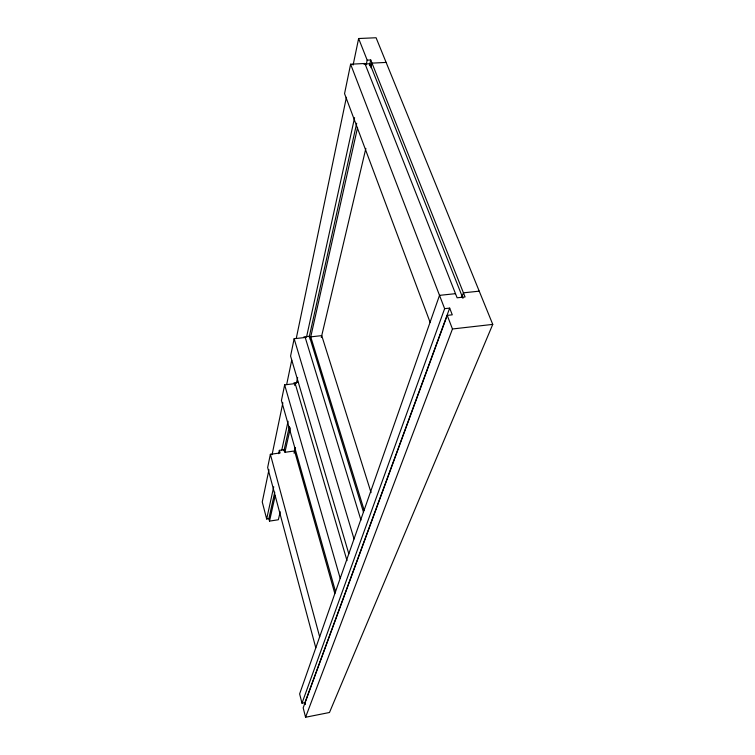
<?xml version="1.0" encoding="UTF-8"?>
<svg xmlns="http://www.w3.org/2000/svg" width="755" height="755" viewBox="0 0 755 755"><rect width="100%" height="100%" fill="white"/><g stroke="black" fill="none" stroke-linecap="round" stroke-linejoin="round"><path stroke-width="1.13" d="M334.852 593.628L294.554 450.971L284.909 452.302L284.191 449.706L279.359 450.367L280.077 452.972L270.375 454.302L267.657 467.496L315.798 647.856M347.007 560.644L295.186 383.587L284.654 384.88L281.436 400.499L335.541 591.609M360.947 520.11L305.228 337.485L294.148 338.721L290.581 356.077L348.81 553.821M449.678 308.115L304.982 702.603L301.991 703.188L444.638 308.663L449.678 308.115L452.273 314.826L447.234 315.382L303.18 707.86L305.567 717.25L329.482 712.494L492.751 324.386L376.084 37.75L358.625 38.524L367.194 60.164L370.743 59.994L465.071 296.941L457.115 297.791L364.882 63.486L350.613 64.203L344.554 93.648L430.086 322.262M268.959 469.695L262.249 501.971L266.666 518.996L268.874 518.657L274.754 492.213M272.074 454.708L282.861 402.83M286.702 384.38L291.732 360.173M296.29 338.268L346.403 97.32M353.113 65.043L358.625 38.524M278.642 453.67L279.359 450.367M294.752 385.569L295.186 383.587M266.666 518.996L273.725 486.796M281.785 449.999L288.08 421.252M296.394 383.304L297.659 377.547M306.473 337.306L354.595 117.667M366.184 64.77L367.194 60.164M283.937 450.829L289.297 426.698M309.21 337.032L356.7 123.216M369.459 65.742L370.743 59.994M280.237 511.739L278.34 519.761L269.516 521.11L275.179 495.79M284.965 452.066L290.373 427.906M310.201 339.297L357.568 127.567M370.96 67.733L371.988 63.127L386.126 62.42M294.035 453.17L295.356 447.545M321.29 337.513L365.864 148.386M461.777 297.243L463.438 292.827L479.227 291.156M305.567 717.25L452.462 328.982L447.234 315.382M293.95 382.832L298.14 382.323M452.462 328.982L492.751 324.386M303.887 336.872L309.39 336.258L363.457 512.107M455.501 293.667L439.523 295.356L299.631 693.911L301.991 703.188M363.844 64.043L369.903 63.741L462.957 298.319M350.613 64.203L444.638 308.663M371.064 492.637L321.734 335.626L310.739 336.862L364.146 510.172M294.148 338.721L354.029 538.947M284.654 384.88L340.194 578.358M270.375 454.302L319.667 636.842M268.874 518.657L269.516 521.11M304.982 702.603L305.454 704.472"/></g></svg>
